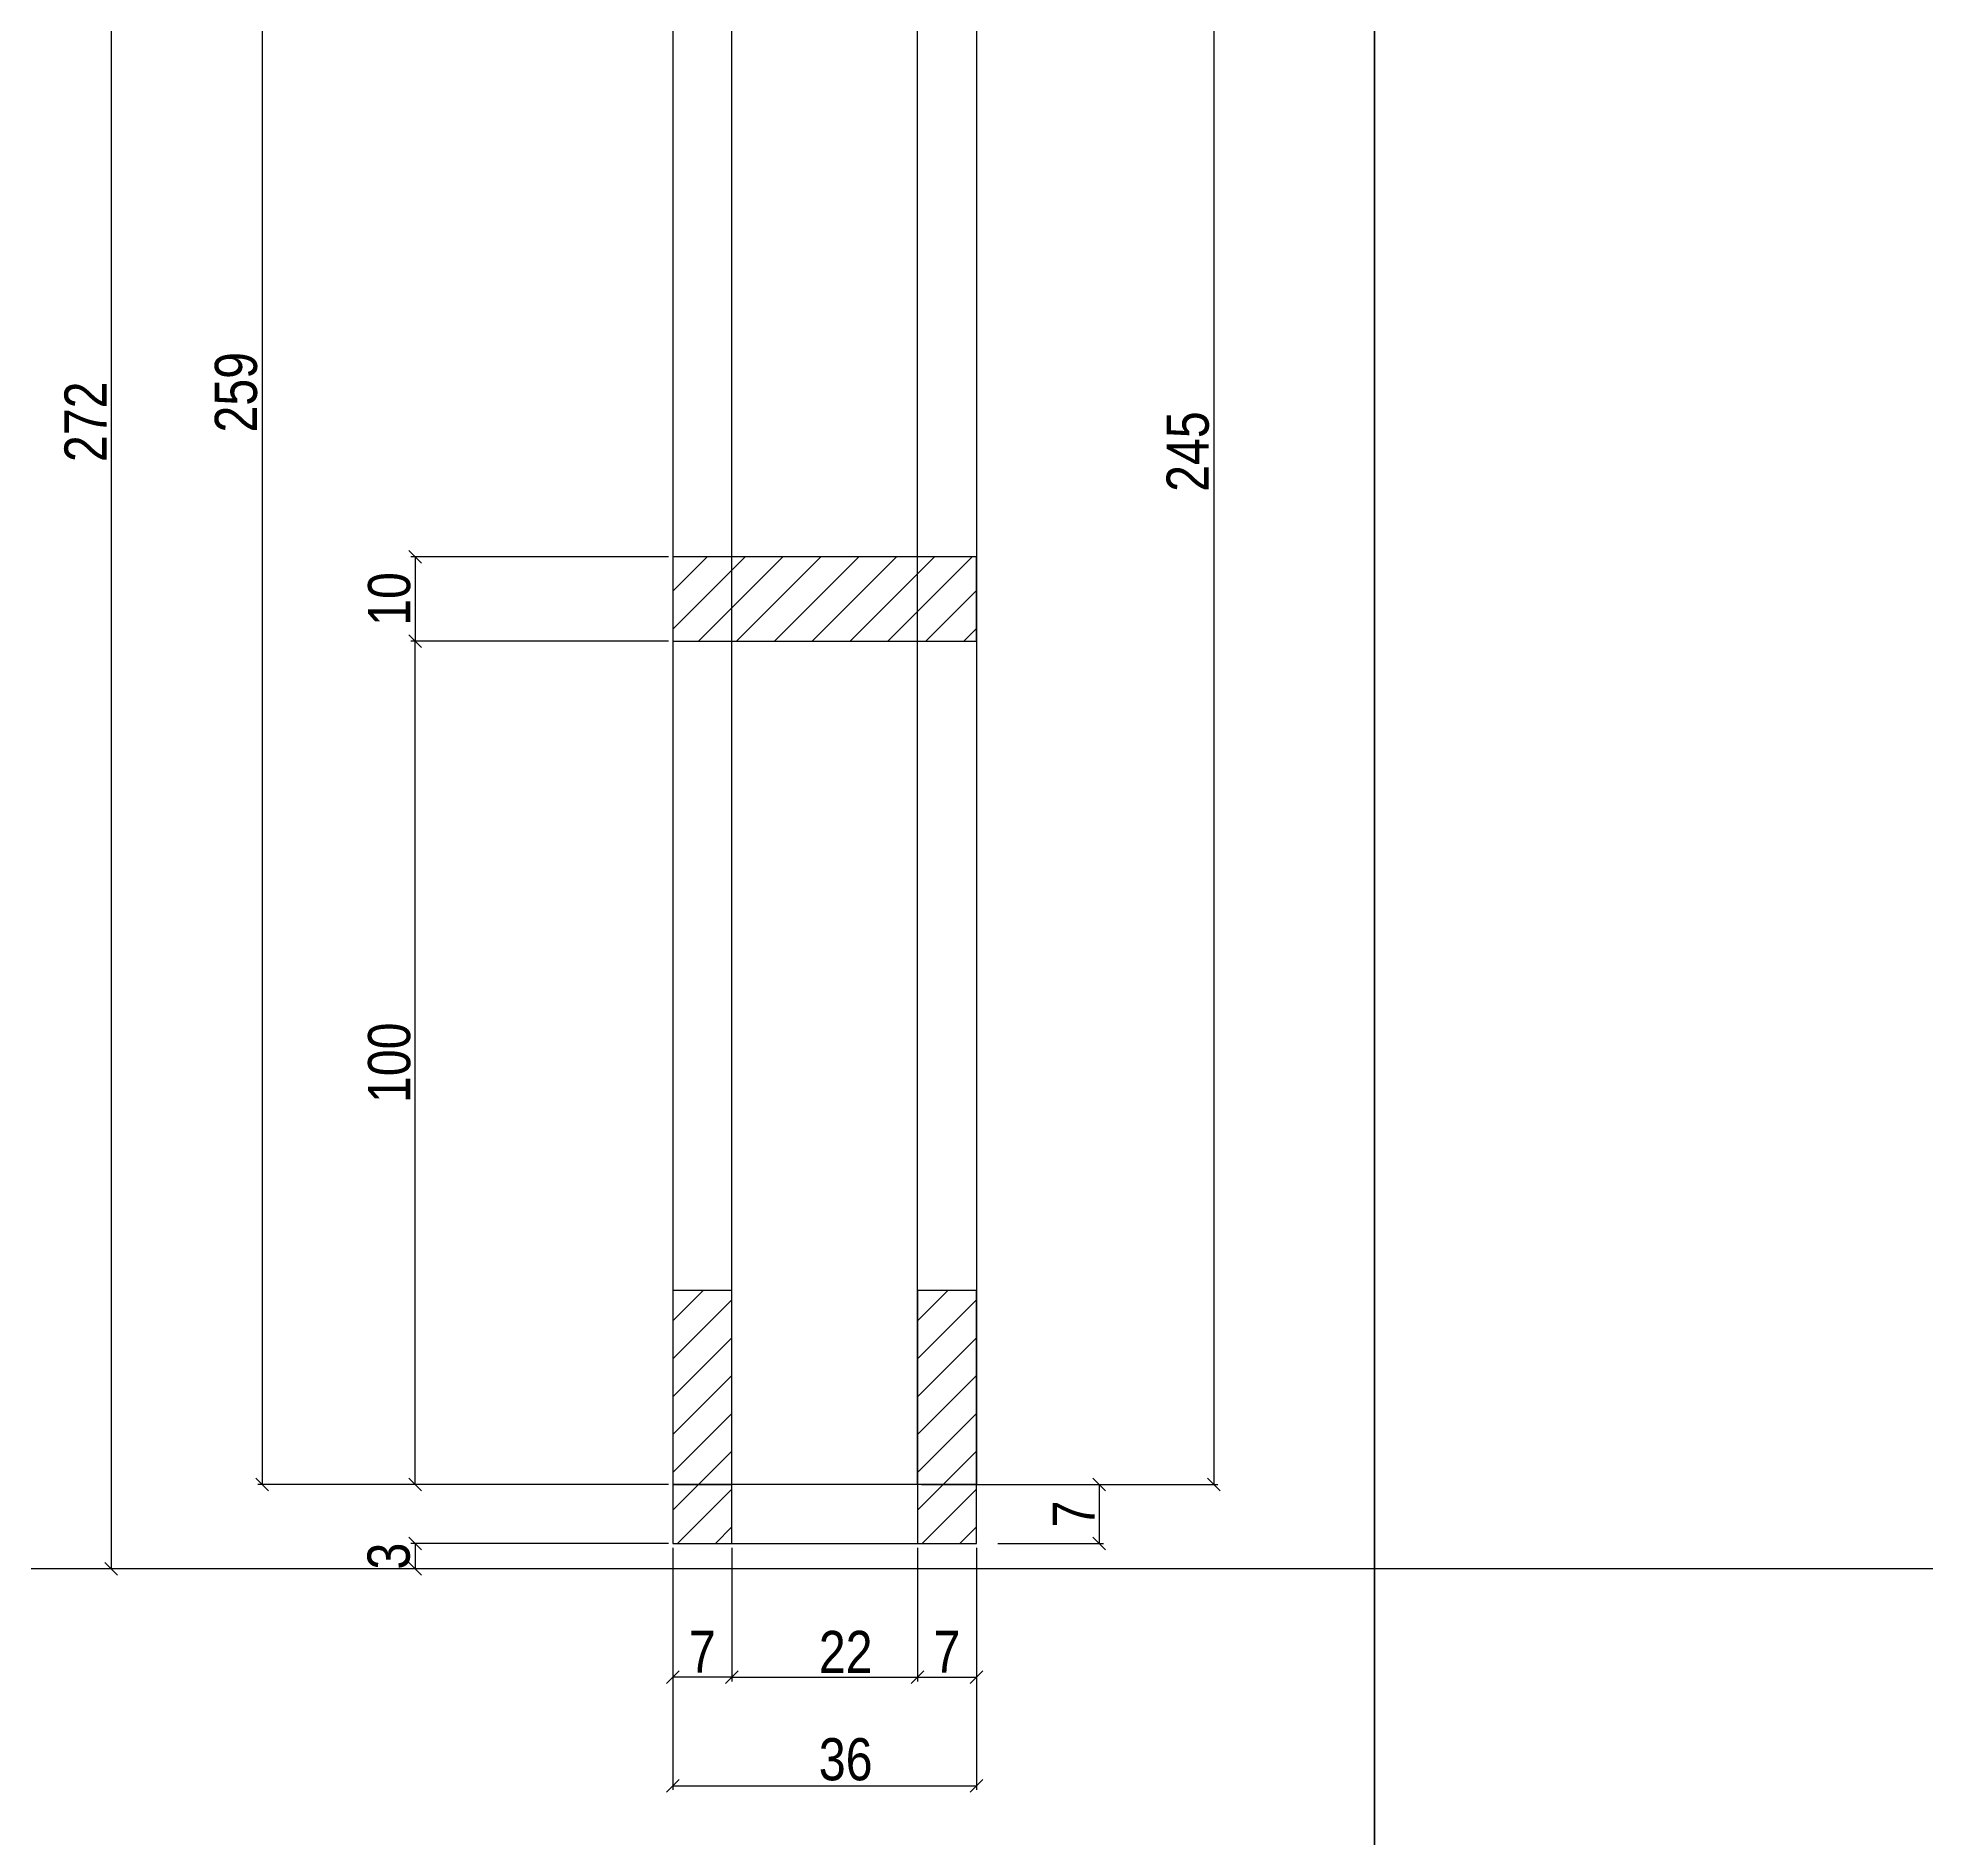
# Model space of a CAD drawing. Extents: x 15230 to 21256, y 3128 to 7338.
# Drawn here: x 16029.7 to 16477.6, y 3587.2 to 4014.3 of the extents above; entities that cross this region are included whole.
import ezdxf

# ---------------------------------------------------------------- set-up
doc = ezdxf.new("R2010")
doc.units = 0
for name, color, linetype in [('COTA', 241, 'Continuous'), ('TIRAS REESCORAMENTO', 252, 'Continuous'), ('VIGAS', 3, 'Continuous')]:
    doc.layers.add(name, color=color, linetype=linetype)
doc.styles.add('COTA TECNICA 2X', font='techl___.ttf', dxfattribs={"height": 10})
doc.dimstyles.new('SECAO', dxfattribs={"dimscale": 0.333333, "dimtxt": 5, "dimasz": 9, "dimexe": 3, "dimexo": 3, "dimgap": 3, "dimtad": 1, "dimdec": 1, "dimlfac": 0.5, "dimzin": 12, "dimdsep": 46, "dimtxsty": 'COTA TECNICA 2X', "dimblk1": 'OBLIQUE', "dimblk2": 'OBLIQUE', "dimsah": 1, "dimcen": 0.9, "dimclrd": 4, "dimclre": 4, "dimclrt": 240, "dimadec": 1, "dimazin": 3, "dimtfac": 1, "dimtdec": 1, "dimtmove": 0, "dimatfit": 3, "dimfxl": 1, "dimtolj": 1, "dimtzin": 12, "dimarcsym": 0})

# ---------------------------------------------------------------- blocks, each defined once
blk = doc.blocks.new('_Oblique')
at = {"color": 0, "linetype": 'ByBlock', "lineweight": -2}
blk.add_line((-0.5, -0.5), (0.5, 0.5), dxfattribs=at)
blk = doc.blocks.new('*D26')
at = {"layer": 'COTA', "color": 4, "lineweight": -2, "transparency": 16777216}
for p, q in [((16179.27, 4189.21), (16081.84, 4189.21)), ((16082.84, 4189.21), (16082.84, 3671.12)), ((16179.27, 3671.12), (16081.84, 3671.12))]:
    blk.add_line(p, q, dxfattribs=at)
at = {"layer": 'DEFPOINTS', "color": 0, "transparency": 16777216}
for p in [(16180.27, 4189.21), (16082.84, 3671.12), (16180.27, 3671.12)]:
    blk.add_point(p, dxfattribs=at)
at = {"layer": 'COTA', "color": 4, "lineweight": -2, "transparency": 16777216, "xscale": 3, "yscale": 3, "zscale": 3}
for p, rotation in [((16082.84, 4189.21), 90), ((16082.84, 3671.12), 270)]:
    blk.add_blockref('_Oblique', p, dxfattribs=dict(at, rotation=rotation))
at = {"layer": 'COTA', "color": 240, "transparency": 16777216, "insert": (16076.71, 3930.17), "char_height": 10, "attachment_point": 5, "rotation": 90, "style": 'COTA TECNICA 2X'}
blk.add_mtext('\\A1;259', dxfattribs=at)
blk = doc.blocks.new('*D27')
at = {"layer": 'COTA', "color": 4, "lineweight": -2, "transparency": 16777216}
for p, q in [((16180.27, 3656.12), (16180.27, 3598.66)), ((16252.27, 3656.12), (16252.27, 3598.66)), ((16180.27, 3599.66), (16252.27, 3599.66))]:
    blk.add_line(p, q, dxfattribs=at)
at = {"layer": 'DEFPOINTS', "color": 0, "transparency": 16777216}
for p in [(16180.27, 3657.12), (16252.27, 3657.12), (16252.27, 3599.66)]:
    blk.add_point(p, dxfattribs=at)
at = {"layer": 'COTA', "color": 4, "lineweight": -2, "transparency": 16777216, "xscale": 3, "yscale": 3, "zscale": 3, "rotation": 180}
blk.add_blockref('_Oblique', (16180.27, 3599.66), dxfattribs=at)
at = {"layer": 'COTA', "color": 4, "lineweight": -2, "transparency": 16777216, "xscale": 3, "yscale": 3, "zscale": 3}
blk.add_blockref('_Oblique', (16252.27, 3599.66), dxfattribs=at)
at = {"layer": 'COTA', "color": 240, "transparency": 16777216, "insert": (16221.27, 3605.88), "char_height": 10, "attachment_point": 5, "style": 'COTA TECNICA 2X'}
blk.add_mtext('\\A1;36', dxfattribs=at)
blk = doc.blocks.new('*D28')
at = {"layer": 'COTA', "color": 4, "lineweight": -2, "transparency": 16777216}
for p, q in [((16194.27, 3656.12), (16194.27, 3624.38)), ((16238.27, 3656.12), (16238.27, 3624.38)), ((16194.27, 3625.38), (16238.27, 3625.38))]:
    blk.add_line(p, q, dxfattribs=at)
at = {"layer": 'DEFPOINTS', "color": 0, "transparency": 16777216}
for p in [(16194.27, 3657.12), (16238.27, 3657.12), (16238.27, 3625.38)]:
    blk.add_point(p, dxfattribs=at)
at = {"layer": 'COTA', "color": 4, "lineweight": -2, "transparency": 16777216, "xscale": 3, "yscale": 3, "zscale": 3, "rotation": 180}
blk.add_blockref('_Oblique', (16194.27, 3625.38), dxfattribs=at)
at = {"layer": 'COTA', "color": 4, "lineweight": -2, "transparency": 16777216, "xscale": 3, "yscale": 3, "zscale": 3}
blk.add_blockref('_Oblique', (16238.27, 3625.38), dxfattribs=at)
at = {"layer": 'COTA', "color": 240, "transparency": 16777216, "insert": (16221.27, 3631.38), "char_height": 10, "attachment_point": 5, "style": 'COTA TECNICA 2X'}
blk.add_mtext('\\A1;22', dxfattribs=at)
blk = doc.blocks.new('*D29')
at = {"layer": 'COTA', "color": 4, "lineweight": -2, "transparency": 16777216}
blk.add_line((16238.27, 3625.38), (16252.27, 3625.38), dxfattribs=at)
at = {"layer": 'DEFPOINTS', "color": 0, "transparency": 16777216}
for p in [(16238.27, 3625.38), (16252.27, 3625.38), (16252.27, 3625.38)]:
    blk.add_point(p, dxfattribs=at)
at = {"layer": 'COTA', "color": 4, "lineweight": -2, "transparency": 16777216, "xscale": 3, "yscale": 3, "zscale": 3, "rotation": 180}
blk.add_blockref('_Oblique', (16238.27, 3625.38), dxfattribs=at)
at = {"layer": 'COTA', "color": 4, "lineweight": -2, "transparency": 16777216, "xscale": 3, "yscale": 3, "zscale": 3}
blk.add_blockref('_Oblique', (16252.27, 3625.38), dxfattribs=at)
at = {"layer": 'COTA', "color": 240, "transparency": 16777216, "insert": (16245.27, 3631.45), "char_height": 10, "attachment_point": 5, "style": 'COTA TECNICA 2X'}
blk.add_mtext('\\A1;7', dxfattribs=at)
blk = doc.blocks.new('*D30')
at = {"layer": 'COTA', "color": 4, "lineweight": -2, "transparency": 16777216}
blk.add_line((16194.27, 3625.38), (16180.27, 3625.38), dxfattribs=at)
at = {"layer": 'DEFPOINTS', "color": 0, "transparency": 16777216}
for p in [(16180.27, 3625.38), (16180.27, 3625.38), (16194.27, 3625.38)]:
    blk.add_point(p, dxfattribs=at)
at = {"layer": 'COTA', "color": 4, "lineweight": -2, "transparency": 16777216, "xscale": 3, "yscale": 3, "zscale": 3, "rotation": 180}
blk.add_blockref('_Oblique', (16180.27, 3625.38), dxfattribs=at)
at = {"layer": 'COTA', "color": 4, "lineweight": -2, "transparency": 16777216, "xscale": 3, "yscale": 3, "zscale": 3}
blk.add_blockref('_Oblique', (16194.27, 3625.38), dxfattribs=at)
at = {"layer": 'COTA', "color": 240, "transparency": 16777216, "insert": (16187.27, 3631.45), "char_height": 10, "attachment_point": 5, "style": 'COTA TECNICA 2X'}
blk.add_mtext('\\A1;7', dxfattribs=at)
blk = doc.blocks.new('*D31')
at = {"layer": 'COTA', "color": 4, "lineweight": -2, "transparency": 16777216}
for p, q in [((16179.27, 3891.14), (16118.15, 3891.14)), ((16119.15, 3891.14), (16119.15, 3871.14)), ((16179.27, 3871.14), (16118.15, 3871.14))]:
    blk.add_line(p, q, dxfattribs=at)
at = {"layer": 'DEFPOINTS', "color": 0, "transparency": 16777216}
for p in [(16180.27, 3891.14), (16119.15, 3871.14), (16180.27, 3871.14)]:
    blk.add_point(p, dxfattribs=at)
at = {"layer": 'COTA', "color": 4, "lineweight": -2, "transparency": 16777216, "xscale": 3, "yscale": 3, "zscale": 3}
for p, rotation in [((16119.15, 3891.14), 90), ((16119.15, 3871.14), 270)]:
    blk.add_blockref('_Oblique', p, dxfattribs=dict(at, rotation=rotation))
at = {"layer": 'COTA', "color": 240, "transparency": 16777216, "insert": (16113.05, 3881.14), "char_height": 10, "attachment_point": 5, "rotation": 90, "style": 'COTA TECNICA 2X'}
blk.add_mtext('\\A1;10', dxfattribs=at)
blk = doc.blocks.new('*D34')
at = {"layer": 'COTA', "color": 4, "lineweight": -2, "transparency": 16777216}
for p, q in [((16193.27, 4195.21), (16046.05, 4195.21)), ((16047.05, 4195.21), (16047.05, 3651.12)), ((16179.27, 3651.12), (16046.05, 3651.12))]:
    blk.add_line(p, q, dxfattribs=at)
at = {"layer": 'DEFPOINTS', "color": 0, "transparency": 16777216}
for p in [(16194.27, 4195.21), (16047.05, 3651.12), (16180.27, 3651.12)]:
    blk.add_point(p, dxfattribs=at)
at = {"layer": 'COTA', "color": 4, "lineweight": -2, "transparency": 16777216, "xscale": 3, "yscale": 3, "zscale": 3}
for p, rotation in [((16047.05, 4195.21), 90), ((16047.05, 3651.12), 270)]:
    blk.add_blockref('_Oblique', p, dxfattribs=dict(at, rotation=rotation))
at = {"layer": 'COTA', "color": 240, "transparency": 16777216, "insert": (16040.98, 3923.17), "char_height": 10, "attachment_point": 5, "rotation": 90, "style": 'COTA TECNICA 2X'}
blk.add_mtext('\\A1;272', dxfattribs=at)
blk = doc.blocks.new('*D35')
at = {"layer": 'COTA', "color": 4, "lineweight": -2, "transparency": 16777216}
for p, q in [((16179.27, 3657.12), (16118.15, 3657.12)), ((16119.15, 3657.12), (16119.15, 3651.12)), ((16179.27, 3651.12), (16118.15, 3651.12))]:
    blk.add_line(p, q, dxfattribs=at)
at = {"layer": 'DEFPOINTS', "color": 0, "transparency": 16777216}
for p in [(16180.27, 3657.12), (16119.15, 3651.12), (16180.27, 3651.12)]:
    blk.add_point(p, dxfattribs=at)
at = {"layer": 'COTA', "color": 4, "lineweight": -2, "transparency": 16777216, "xscale": 3, "yscale": 3, "zscale": 3}
for p, rotation in [((16119.15, 3657.12), 90), ((16119.15, 3651.12), 270)]:
    blk.add_blockref('_Oblique', p, dxfattribs=dict(at, rotation=rotation))
at = {"layer": 'COTA', "color": 240, "transparency": 16777216, "insert": (16112.93, 3654.12), "char_height": 10, "attachment_point": 5, "rotation": 90, "style": 'COTA TECNICA 2X'}
blk.add_mtext('\\A1;3', dxfattribs=at)
blk = doc.blocks.new('*D38')
at = {"layer": 'COTA', "color": 4, "lineweight": -2, "transparency": 16777216}
for p, q in [((16179.27, 3871.14), (16118.15, 3871.14)), ((16119.15, 3671.12), (16119.15, 3871.14)), ((16178.27, 3671.12), (16118.15, 3671.12))]:
    blk.add_line(p, q, dxfattribs=at)
at = {"layer": 'DEFPOINTS', "color": 0, "transparency": 16777216}
for p in [(16119.15, 3871.14), (16180.27, 3871.14), (16179.27, 3671.12)]:
    blk.add_point(p, dxfattribs=at)
at = {"layer": 'COTA', "color": 4, "lineweight": -2, "transparency": 16777216, "xscale": 3, "yscale": 3, "zscale": 3}
for p, rotation in [((16119.15, 3871.14), 90), ((16119.15, 3671.12), 270)]:
    blk.add_blockref('_Oblique', p, dxfattribs=dict(at, rotation=rotation))
at = {"layer": 'COTA', "color": 240, "transparency": 16777216, "insert": (16113.05, 3771.13), "char_height": 10, "attachment_point": 5, "rotation": 90, "style": 'COTA TECNICA 2X'}
blk.add_mtext('\\A1;100', dxfattribs=at)
blk = doc.blocks.new('*D40')
at = {"layer": 'COTA', "color": 4, "lineweight": -2, "transparency": 16777216}
for p, q in [((16254.27, 4161.09), (16309.56, 4161.09)), ((16308.56, 4161.09), (16308.56, 3671.12)), ((16254.27, 3671.12), (16309.56, 3671.12))]:
    blk.add_line(p, q, dxfattribs=at)
at = {"layer": 'DEFPOINTS', "color": 0, "transparency": 16777216}
for p in [(16253.27, 4161.09), (16253.27, 3671.12), (16308.56, 3671.12)]:
    blk.add_point(p, dxfattribs=at)
at = {"layer": 'COTA', "color": 4, "lineweight": -2, "transparency": 16777216, "xscale": 3, "yscale": 3, "zscale": 3}
for p, rotation in [((16308.56, 4161.09), 90), ((16308.56, 3671.12), 270)]:
    blk.add_blockref('_Oblique', p, dxfattribs=dict(at, rotation=rotation))
at = {"layer": 'COTA', "color": 240, "transparency": 16777216, "insert": (16302.45, 3916.1), "char_height": 10, "attachment_point": 5, "rotation": 90, "style": 'COTA TECNICA 2X'}
blk.add_mtext('\\A1;245', dxfattribs=at)
blk = doc.blocks.new('*D41')
at = {"layer": 'COTA', "color": 4, "lineweight": -2, "transparency": 16777216}
for p, q in [((16239.27, 3671.12), (16282.41, 3671.12)), ((16281.41, 3671.12), (16281.41, 3657.12)), ((16257.32, 3657.12), (16282.41, 3657.12))]:
    blk.add_line(p, q, dxfattribs=at)
at = {"layer": 'DEFPOINTS', "color": 0, "transparency": 16777216}
for p in [(16238.27, 3671.12), (16256.32, 3657.12), (16281.41, 3657.12)]:
    blk.add_point(p, dxfattribs=at)
at = {"layer": 'COTA', "color": 4, "lineweight": -2, "transparency": 16777216, "xscale": 3, "yscale": 3, "zscale": 3}
for p, rotation in [((16281.41, 3671.12), 90), ((16281.41, 3657.12), 270)]:
    blk.add_blockref('_Oblique', p, dxfattribs=dict(at, rotation=rotation))
at = {"layer": 'COTA', "color": 240, "transparency": 16777216, "insert": (16275.34, 3664.12), "char_height": 10, "attachment_point": 5, "rotation": 90, "style": 'COTA TECNICA 2X'}
blk.add_mtext('\\A1;7', dxfattribs=at)

msp = doc.modelspace()

# ---------------------------------------------------------------- hatches: boundary and pattern name
at = {"layer": 'COTA'}
h = msp.add_hatch(dxfattribs=at)
h.set_pattern_fill('ANSI31', color=256, scale=2, style=0)
h.set_pattern_definition([(45, (-7401.5846, -194230.161), (-4.49012806, 4.49012806), [])])
h.paths.add_polyline_path([(16252.27, 3871.14), (16252.27, 3891.14), (16180.27, 3891.14), (16180.27, 3871.14)])
h = msp.add_hatch(dxfattribs=at)
h.set_pattern_fill('ANSI31', color=256, scale=2, style=0)
h.set_pattern_definition([(45, (-3663.951, -2152.071), (-4.490128, 4.490128), [])])
h.paths.add_polyline_path([(16180.27, 3657.12), (16194.27, 3657.12), (16194.27, 3717.12), (16180.27, 3717.12)])
h = msp.add_hatch(dxfattribs=at)
h.set_pattern_fill('ANSI31', color=256, scale=2, style=0)
h.set_pattern_definition([(45, (-3605.951, -2152.071), (-4.490128, 4.490128), [])])
h.paths.add_polyline_path([(16238.27, 3657.12), (16252.27, 3657.12), (16252.27, 3717.12), (16238.27, 3717.12)])

# ---------------------------------------------------------------- linework, layer by layer
at = {"linetype": 'Continuous'}
for points in [[(16180.27, 3671.12), (16194.27, 3671.12), (16194.27, 4189.21), (16180.27, 4189.21)], [(16180.27, 3657.12), (16194.27, 3657.12), (16194.27, 3717.12), (16180.27, 3717.12)], [(16238.27, 3657.12), (16252.27, 3657.12), (16252.27, 3717.12), (16238.27, 3717.12)]]:
    msp.add_lwpolyline(points, close=True, dxfattribs=at)
for points in [[(16238.27, 4100.16), (16238.27, 4161.09), (16252.27, 4161.09), (16252.27, 3671.12), (16238.27, 3671.12), (16238.27, 4100.16)], [(16180.27, 3871.14), (16252.27, 3871.14), (16252.27, 3891.14), (16180.27, 3891.14), (16180.27, 3871.14)], [(16202.27, 3657.12), (16252.27, 3657.12), (16252.27, 3671.12), (16180.27, 3671.12), (16180.27, 3657.12), (16202.27, 3657.12)]]:
    msp.add_lwpolyline(points, dxfattribs=at)
at = {"layer": 'TIRAS REESCORAMENTO', "linetype": 'ByBlock'}
for p, q in [((16346.67, 3651.12), (15887.39, 3651.12)), ((16795.95, 3651.12), (16346.67, 3651.12))]:
    msp.add_line(p, q, dxfattribs=at)
at = {"layer": 'VIGAS'}
for points in [[(16346.67, 3476.51), (15887.39, 3476.51), (15887.39, 4441.29), (16346.67, 4441.29)], [(16795.95, 3476.51), (16346.67, 3476.51), (16346.67, 4441.29), (16795.95, 4441.29)]]:
    msp.add_lwpolyline(points, close=True, dxfattribs=at)

# ---------------------------------------------------------------- dimensions: what is measured, and where the dimension line sits
at = {"layer": 'COTA', "color": 3}
for base, p1, p2, picture, middle in [((16047.05, 3651.12), (16194.27, 4195.21), (16180.27, 3651.12), '*D34', (16040.98, 3923.17)), ((16082.84, 3671.12), (16180.27, 4189.21), (16180.27, 3671.12), '*D26', (16076.71, 3930.17)), ((16308.56, 3671.12), (16253.27, 4161.09), (16253.27, 3671.12), '*D40', (16302.45, 3916.1)), ((16119.15, 3871.14), (16180.27, 3891.14), (16180.27, 3871.14), '*D31', (16113.05, 3881.14)), ((16119.15, 3871.14), (16179.27, 3671.12), (16180.27, 3871.14), '*D38', (16113.05, 3771.13)), ((16281.41, 3657.12), (16238.27, 3671.12), (16256.32, 3657.12), '*D41', (16275.34, 3664.12))]:
    dim = msp.add_linear_dim(base=base, p1=p1, p2=p2, angle=90, dimstyle='SECAO', dxfattribs=at)
    dim.commit()
    dim.dimension.update_dxf_attribs({"geometry": picture, "text_midpoint": middle})
dim = msp.add_linear_dim(base=(16119.15, 3651.12), p1=(16180.27, 3657.12), p2=(16180.27, 3651.12), angle=90, dimstyle='SECAO', dxfattribs=at)
dim.commit()
dim.dimension.update_dxf_attribs({"geometry": '*D35', "text_midpoint": (16119.15, 3654.12), "dimtype": 160})
for base, p1, p2, picture, middle in [((16252.27, 3599.66), (16180.27, 3657.12), (16252.27, 3657.12), '*D27', (16221.27, 3599.66)), ((16238.27, 3625.38), (16194.27, 3657.12), (16238.27, 3657.12), '*D28', (16221.27, 3625.38)), ((16252.27, 3625.38), (16238.27, 3625.38), (16252.27, 3625.38), '*D29', (16245.27, 3625.38))]:
    dim = msp.add_linear_dim(base=base, p1=p1, p2=p2, dimstyle='SECAO', dxfattribs=at)
    dim.commit()
    dim.dimension.update_dxf_attribs({"geometry": picture, "text_midpoint": middle, "dimtype": 160})
dim = msp.add_linear_dim(base=(16180.27, 3625.38), p1=(16194.27, 3625.38), p2=(16180.27, 3625.38), dimstyle='SECAO', dxfattribs=at)
dim.commit()
dim.dimension.update_dxf_attribs({"geometry": '*D30', "text_midpoint": (16187.27, 3631.45)})

doc.saveas('drawing.dxf')
